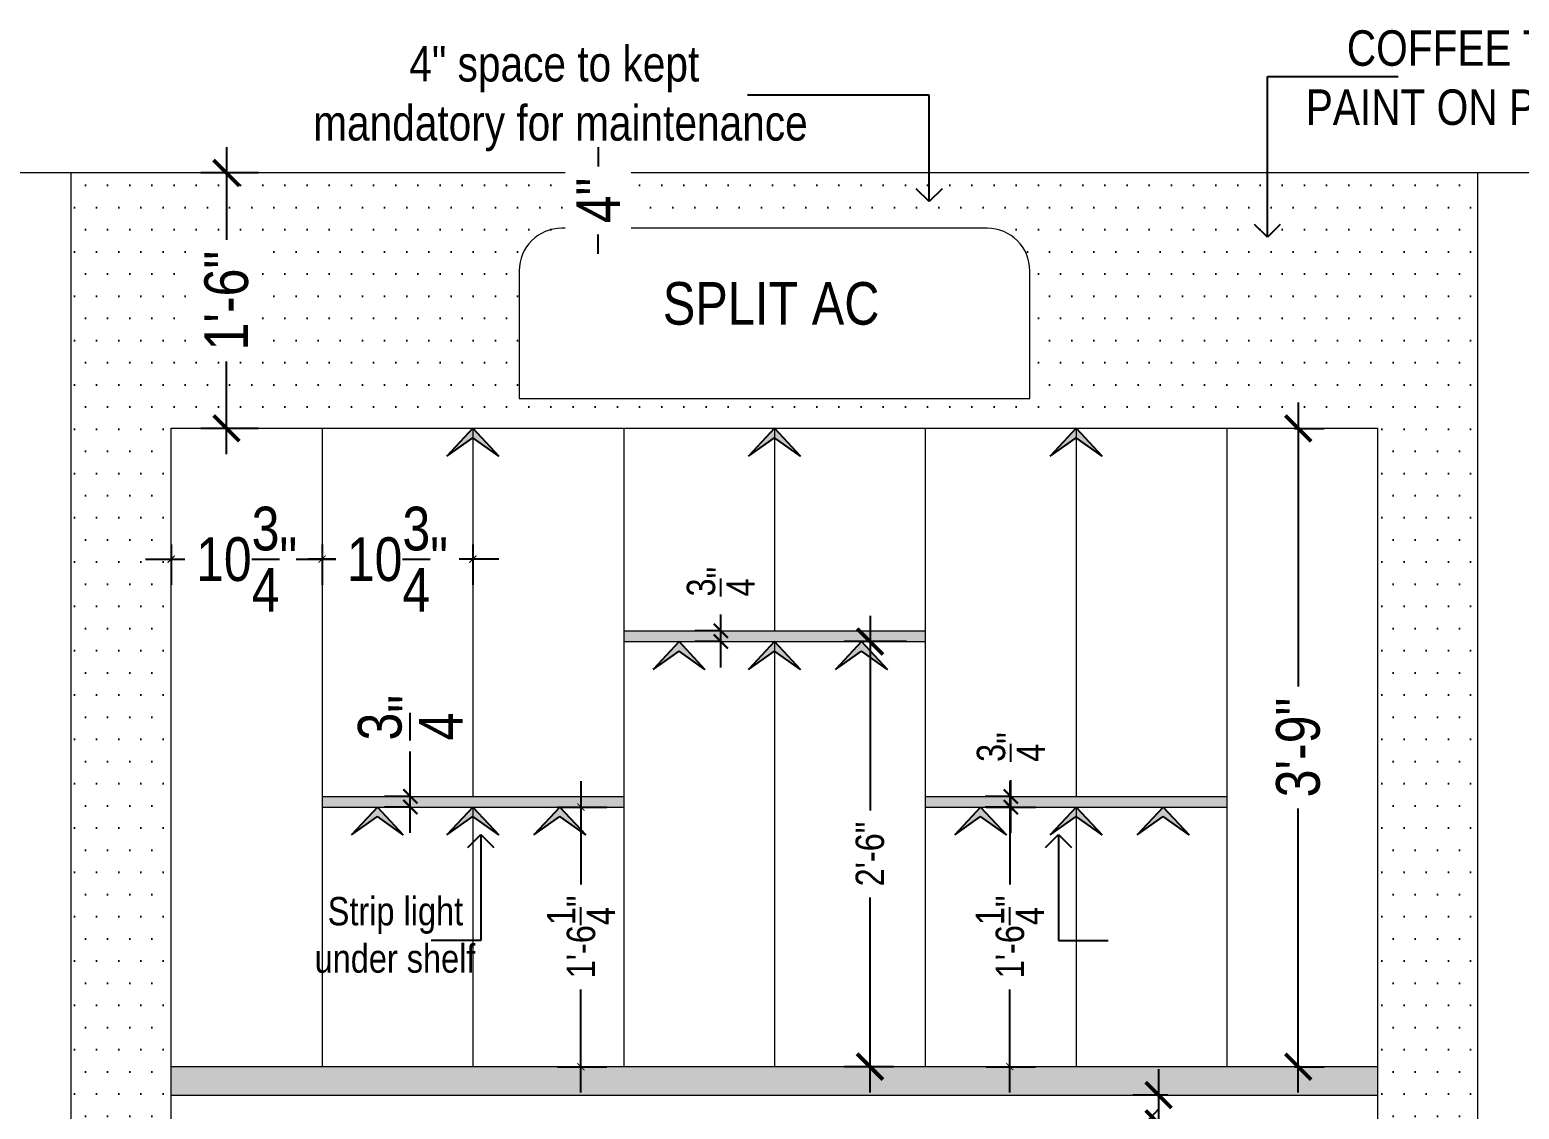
# Model space of a CAD drawing. Header units: inches. Extents: x -109431 to 29005, y -34715 to -1756.
# Drawn here: x -45761.6 to -45656.6, y -11891.3 to -11815.2 of the extents above; entities that cross this region are included whole.
import ezdxf

# ---------------------------------------------------------------- set-up
doc = ezdxf.new("R2010")
doc.units = ezdxf.units.IN
doc.header["$LTSCALE"] = 0.05
doc.header["$MEASUREMENT"] = 0
doc.header["$PDMODE"] = 3
doc.header["$PDSIZE"] = -4
for name, pattern in [('ACAD_ISO03W100', [30, 12, -18]), ('CONTINOUS', [0]), ('DASHED2', [0.375, 0.25, -0.125])]:
    doc.linetypes.add(name, pattern=pattern)
doc.layers.get('Defpoints').update_dxf_attribs({"linetype": 'DASHED2'})
for name, color, linetype in [('Civil Dimension - Text', 7, 'Continuous'), ('Flooring Hatch', 251, 'Continuous'), ('Flooring Layout', 7, 'Continuous'), ('text', 4, 'Continuous')]:
    doc.layers.add(name, color=color, linetype=linetype)
doc.layers.add('FURNITURE', color=1, linetype='Continuous', lineweight=18)
doc.styles.add('4MMOF3-8', font='ARIALN.TTF', dxfattribs={"height": 5.12})
doc.styles.add('9-128OF1-4', font='ARIALN.TTF', dxfattribs={"height": 3.0792})
doc.dimstyles.new('DIM 1-4', dxfattribs={"dimtxt": 3.0792, "dimasz": 1.82, "dimexe": 1.82, "dimexo": 0, "dimgap": 0.09, "dimtad": 0, "dimzin": 0, "dimdsep": 46, "dimlunit": 4, "dimtxsty": '9-128OF1-4', "dimblk": 'ARCHTICK', "dimcen": 1.8125, "dimdle": 1.82, "dimclrd": 8, "dimclre": 8, "dimadec": 0, "dimazin": 0, "dimtfac": 1, "dimtofl": 0, "dimtmove": 0, "dimatfit": 3, "dimldrblk": 'OPEN90', "dimfxl": 1, "dimtolj": 1, "dimtzin": 0, "dimlwd": -1, "dimarcsym": 0})
pattern_1 = [(0, (-542.059, 55.0894), (0.78125, 1.5625), [0, -1.5625])]

# ---------------------------------------------------------------- blocks, each defined once
blk = doc.blocks.new('adwawd')
at = {"layer": 'Flooring Hatch', "ltscale": 50, "true_color": 0xcd6928}
h = blk.add_hatch(color=32, dxfattribs=at)
h.dxf.hatch_style = 1
h.paths.add_polyline_path([(-77941.34, -7094.04), (-77946.01, -7099.05), (-77941.34, -7095.73), (-77936.68, -7099.05)])
at = {"layer": 'Civil Dimension - Text', "color": 2, "ltscale": 50}
for p, q in [((-77941.34, -7094.04), (-77946.01, -7099.05)), ((-77941.34, -7094.04), (-77936.68, -7099.05)), ((-77946.01, -7099.05), (-77941.34, -7095.73)), ((-77936.68, -7099.05), (-77941.34, -7095.73))]:
    blk.add_line(p, q, dxfattribs=at)
blk = doc.blocks.new('_ArchTick')
at = {"color": 0, "const_width": 0.15}
blk.add_lwpolyline([(-0.5, -0.5), (0.5, 0.5)], dxfattribs=at)
blk = doc.blocks.new('*D681')
at = {"layer": 'Civil Dimension - Text', "color": 8, "linetype": 'CONTINOUS', "ltscale": 50, "transparency": 16777216}
for p, q in [((-45682.02, -11888.48), (-45682.02, -11894.12)), ((-45682.02, -11891.3), (-45685.52, -11895.07)), ((-45685.52, -11895.07), (-45685.52, -11895.25))]:
    blk.add_line(p, q, dxfattribs=at)
at = {"layer": 'Civil Dimension - Text', "color": 8, "linetype": 'CONTINOUS', "lineweight": -2, "ltscale": 50, "transparency": 16777216}
for p, q in [((-45681.37, -11890.3), (-45683.84, -11890.3)), ((-45681.37, -11892.3), (-45683.84, -11892.3))]:
    blk.add_line(p, q, dxfattribs=at)
at = {"layer": 'Defpoints', "color": 0, "ltscale": 50, "transparency": 16777216}
for p in [(-45681.37, -11890.3), (-45682.02, -11892.3), (-45681.37, -11892.3)]:
    blk.add_point(p, dxfattribs=at)
at = {"layer": 'Civil Dimension - Text', "color": 8, "ltscale": 50, "transparency": 16777216, "xscale": 1.82, "yscale": 1.82, "zscale": 1.82}
for p, rotation in [((-45682.02, -11890.3), 90), ((-45682.02, -11892.3), 270)]:
    blk.add_blockref('_ArchTick', p, dxfattribs=dict(at, rotation=rotation))
at = {"layer": 'Civil Dimension - Text', "color": 0, "ltscale": 50, "transparency": 16777216, "insert": (-45685.52, -11896.82), "char_height": 3.079, "attachment_point": 5, "rotation": 90, "style": '9-128OF1-4', "bg_fill": 3, "box_fill_scale": 1.25, "bg_fill_color": 256, "bg_fill_true_color": 13158600, "bg_fill_transparency": 0}
blk.add_mtext('\\A1;2"', dxfattribs=at)
blk = doc.blocks.new('_Open90')
at = {"color": 0, "linetype": 'ByBlock', "lineweight": -2}
for p, q in [((0, 0), (-1, 0)), ((-0.5, 0.5), (0, 0)), ((0, 0), (-0.5, -0.5))]:
    blk.add_line(p, q, dxfattribs=at)
blk = doc.blocks.new('*D668')
at = {"layer": 'Defpoints', "color": 0, "ltscale": 50, "transparency": 16777216}
for p in [(-45724.41, -11870), (-45724.41, -11888.3), (-45722.75, -11888.3)]:
    blk.add_point(p, dxfattribs=at)
at = {"layer": 'Flooring Layout', "color": 8, "linetype": 'ACAD_ISO03W100', "ltscale": 50, "transparency": 16777216}
for p, q in [((-45722.75, -11868.18), (-45722.75, -11876.33)), ((-45722.75, -11890.12), (-45722.75, -11881.96))]:
    blk.add_line(p, q, dxfattribs=at)
at = {"layer": 'Flooring Layout', "color": 8, "linetype": 'ACAD_ISO03W100', "lineweight": -2, "ltscale": 50, "transparency": 16777216}
for p, q in [((-45724.41, -11870), (-45720.93, -11870)), ((-45724.41, -11888.3), (-45720.93, -11888.3))]:
    blk.add_line(p, q, dxfattribs=at)
at = {"layer": 'Flooring Layout', "color": 8, "ltscale": 50, "transparency": 16777216, "xscale": 0.5, "yscale": 0.5, "zscale": 0.5}
for p, rotation in [((-45722.75, -11870), 90), ((-45722.75, -11888.3), 270)]:
    blk.add_blockref('_ArchTick', p, dxfattribs=dict(at, rotation=rotation))
at = {"layer": 'Flooring Layout', "color": 0, "ltscale": 50, "transparency": 16777216, "insert": (-45722.75, -11879.15), "char_height": 3.0792, "attachment_point": 5, "rotation": 90, "style": '9-128OF1-4', "bg_fill": 3, "box_fill_scale": 1.25, "bg_fill_color": 256, "bg_fill_true_color": 13158600, "bg_fill_transparency": 0}
blk.add_mtext('\\A1;{\\H0.64952x;1\'-6{\\H1x;\\S1/4;}"}', dxfattribs=at)
blk = doc.blocks.new('*D682')
at = {"layer": 'Defpoints', "color": 0, "ltscale": 50, "transparency": 16777216}
for p in [(-45734.78, -11869.25), (-45734.78, -11869.25), (-45734.78, -11870)]:
    blk.add_point(p, dxfattribs=at)
at = {"layer": 'Flooring Layout', "color": 8, "linetype": 'ACAD_ISO03W100', "ltscale": 50, "transparency": 16777216}
for p, q in [((-45734.78, -11869.25), (-45734.78, -11865.29)), ((-45734.78, -11871.82), (-45734.78, -11869.25))]:
    blk.add_line(p, q, dxfattribs=at)
at = {"layer": 'Flooring Layout', "color": 8, "linetype": 'ACAD_ISO03W100', "lineweight": -2, "ltscale": 50, "transparency": 16777216}
for p, q in [((-45734.78, -11869.25), (-45736.6, -11869.25)), ((-45734.78, -11870), (-45736.6, -11870))]:
    blk.add_line(p, q, dxfattribs=at)
at = {"layer": 'Flooring Layout', "color": 8, "ltscale": 50, "transparency": 16777216}
for p, rotation in [((-45734.78, -11869.25), 90), ((-45734.78, -11870), 270)]:
    blk.add_blockref('_ArchTick', p, dxfattribs=dict(at, rotation=rotation))
at = {"layer": 'Flooring Layout', "color": 0, "ltscale": 50, "transparency": 16777216, "insert": (-45734.78, -11863.7), "char_height": 3.0792, "attachment_point": 5, "rotation": 90, "style": '9-128OF1-4', "bg_fill": 3, "box_fill_scale": 1.25, "bg_fill_color": 256, "bg_fill_true_color": 13158600, "bg_fill_transparency": 0}
blk.add_mtext('\\A1;{\\H1x;\\S3/4;}"', dxfattribs=at)
blk = doc.blocks.new('*D669')
at = {"layer": 'Defpoints', "color": 0, "ltscale": 50, "transparency": 16777216}
for p in [(-45692.44, -11869.25), (-45692.44, -11869.25), (-45692.44, -11870)]:
    blk.add_point(p, dxfattribs=at)
at = {"layer": 'Flooring Layout', "color": 8, "linetype": 'ACAD_ISO03W100', "ltscale": 50, "transparency": 16777216}
for p, q in [((-45692.44, -11869.25), (-45692.44, -11866.84)), ((-45692.44, -11871.82), (-45692.44, -11869.25))]:
    blk.add_line(p, q, dxfattribs=at)
at = {"layer": 'Flooring Layout', "color": 8, "linetype": 'ACAD_ISO03W100', "lineweight": -2, "ltscale": 50, "transparency": 16777216}
for p, q in [((-45692.44, -11869.25), (-45694.26, -11869.25)), ((-45692.44, -11870), (-45694.26, -11870))]:
    blk.add_line(p, q, dxfattribs=at)
at = {"layer": 'Flooring Layout', "color": 8, "ltscale": 50, "transparency": 16777216}
for p, rotation in [((-45692.44, -11869.25), 90), ((-45692.44, -11870), 270)]:
    blk.add_blockref('_ArchTick', p, dxfattribs=dict(at, rotation=rotation))
at = {"layer": 'Flooring Layout', "color": 0, "ltscale": 50, "transparency": 16777216, "insert": (-45692.44, -11865.77), "char_height": 3.0792, "attachment_point": 5, "rotation": 90, "style": '9-128OF1-4', "bg_fill": 3, "box_fill_scale": 1.25, "bg_fill_color": 256, "bg_fill_true_color": 13158600, "bg_fill_transparency": 0}
blk.add_mtext('\\A1;{\\H0.64952x;{\\H1x;\\S3/4;}"}', dxfattribs=at)
blk = doc.blocks.new('*D683')
at = {"layer": 'Defpoints', "color": 0, "ltscale": 50, "transparency": 16777216}
for p in [(-45751.64, -11851.5), (-45741, -11851.5), (-45751.64, -11852.52)]:
    blk.add_point(p, dxfattribs=at)
at = {"layer": 'Flooring Layout', "color": 8, "linetype": 'ACAD_ISO03W100', "lineweight": -2, "ltscale": 50, "transparency": 16777216}
for p, q in [((-45751.64, -11851.5), (-45751.64, -11854.34)), ((-45741, -11851.5), (-45741, -11854.34))]:
    blk.add_line(p, q, dxfattribs=at)
at = {"layer": 'Flooring Layout', "color": 8, "linetype": 'ACAD_ISO03W100', "ltscale": 50, "transparency": 16777216}
for p, q in [((-45753.46, -11852.52), (-45749.69, -11852.52)), ((-45739.18, -11852.52), (-45742.95, -11852.52))]:
    blk.add_line(p, q, dxfattribs=at)
at = {"layer": 'Flooring Layout', "color": 8, "ltscale": 50, "transparency": 16777216, "xscale": 0.5, "yscale": 0.5, "zscale": 0.5, "rotation": 180}
blk.add_blockref('_ArchTick', (-45751.64, -11852.52), dxfattribs=at)
at = {"layer": 'Flooring Layout', "color": 8, "ltscale": 50, "transparency": 16777216, "xscale": 0.5, "yscale": 0.5, "zscale": 0.5}
blk.add_blockref('_ArchTick', (-45741, -11852.52), dxfattribs=at)
at = {"layer": 'Flooring Layout', "color": 0, "ltscale": 50, "transparency": 16777216, "insert": (-45746.32, -11852.52), "char_height": 3.0792, "attachment_point": 5, "style": '9-128OF1-4', "bg_fill": 3, "box_fill_scale": 1.25, "bg_fill_color": 256, "bg_fill_true_color": 13158600, "bg_fill_transparency": 0}
blk.add_mtext('\\A1;10{\\H1x;\\S3/4;}"', dxfattribs=at)
blk = doc.blocks.new('*D670')
at = {"layer": 'Defpoints', "color": 0, "ltscale": 50, "transparency": 16777216}
for p in [(-45741, -11851.5), (-45730.37, -11851.5), (-45741, -11852.52)]:
    blk.add_point(p, dxfattribs=at)
at = {"layer": 'Flooring Layout', "color": 8, "linetype": 'ACAD_ISO03W100', "lineweight": -2, "ltscale": 50, "transparency": 16777216}
for p, q in [((-45741, -11851.5), (-45741, -11854.34)), ((-45730.37, -11851.5), (-45730.37, -11854.34))]:
    blk.add_line(p, q, dxfattribs=at)
at = {"layer": 'Flooring Layout', "color": 8, "linetype": 'ACAD_ISO03W100', "ltscale": 50, "transparency": 16777216}
for p, q in [((-45742.82, -11852.52), (-45739.05, -11852.52)), ((-45728.55, -11852.52), (-45732.32, -11852.52))]:
    blk.add_line(p, q, dxfattribs=at)
at = {"layer": 'Flooring Layout', "color": 8, "ltscale": 50, "transparency": 16777216, "xscale": 0.5, "yscale": 0.5, "zscale": 0.5, "rotation": 180}
blk.add_blockref('_ArchTick', (-45741, -11852.52), dxfattribs=at)
at = {"layer": 'Flooring Layout', "color": 8, "ltscale": 50, "transparency": 16777216, "xscale": 0.5, "yscale": 0.5, "zscale": 0.5}
blk.add_blockref('_ArchTick', (-45730.37, -11852.52), dxfattribs=at)
at = {"layer": 'Flooring Layout', "color": 0, "ltscale": 50, "transparency": 16777216, "insert": (-45735.69, -11852.52), "char_height": 3.0792, "attachment_point": 5, "style": '9-128OF1-4', "bg_fill": 3, "box_fill_scale": 1.25, "bg_fill_color": 256, "bg_fill_true_color": 13158600, "bg_fill_transparency": 0}
blk.add_mtext('\\A1;10{\\H1x;\\S3/4;}"', dxfattribs=at)
blk = doc.blocks.new('*D671')
at = {"layer": 'Defpoints', "color": 0, "ltscale": 50, "transparency": 16777216}
for p in [(-45699.79, -11858.33), (-45702.37, -11888.3), (-45700.7, -11888.3)]:
    blk.add_point(p, dxfattribs=at)
at = {"layer": 'Flooring Layout', "color": 8, "linetype": 'ACAD_ISO03W100', "ltscale": 50, "transparency": 16777216}
for p, q in [((-45702.37, -11856.51), (-45702.37, -11871.03)), ((-45702.37, -11890.12), (-45702.37, -11875.6))]:
    blk.add_line(p, q, dxfattribs=at)
at = {"layer": 'Flooring Layout', "color": 8, "linetype": 'ACAD_ISO03W100', "lineweight": -2, "ltscale": 50, "transparency": 16777216}
for p, q in [((-45699.79, -11858.33), (-45704.19, -11858.33)), ((-45700.7, -11888.3), (-45704.19, -11888.3))]:
    blk.add_line(p, q, dxfattribs=at)
at = {"layer": 'Flooring Layout', "color": 8, "ltscale": 50, "transparency": 16777216, "xscale": 1.82, "yscale": 1.82, "zscale": 1.82}
for p, rotation in [((-45702.37, -11858.33), 90), ((-45702.37, -11888.3), 270)]:
    blk.add_blockref('_ArchTick', p, dxfattribs=dict(at, rotation=rotation))
at = {"layer": 'Flooring Layout', "color": 0, "ltscale": 50, "transparency": 16777216, "insert": (-45702.37, -11873.31), "char_height": 3.0792, "attachment_point": 5, "rotation": 90, "style": '9-128OF1-4', "bg_fill": 3, "box_fill_scale": 1.25, "bg_fill_color": 256, "bg_fill_true_color": 13158600, "bg_fill_transparency": 0}
blk.add_mtext('\\A1;{\\H0.64952x;2\'-6"}', dxfattribs=at)
blk = doc.blocks.new('*D672')
at = {"layer": 'Defpoints', "color": 0, "ltscale": 50, "transparency": 16777216}
for p in [(-45712.89, -11857.58), (-45712.89, -11857.58), (-45712.89, -11858.33)]:
    blk.add_point(p, dxfattribs=at)
at = {"layer": 'Flooring Layout', "color": 8, "linetype": 'ACAD_ISO03W100', "ltscale": 50, "transparency": 16777216}
for p, q in [((-45712.89, -11857.58), (-45712.89, -11855.18)), ((-45712.89, -11860.15), (-45712.89, -11857.58))]:
    blk.add_line(p, q, dxfattribs=at)
at = {"layer": 'Flooring Layout', "color": 8, "linetype": 'ACAD_ISO03W100', "lineweight": -2, "ltscale": 50, "transparency": 16777216}
for p, q in [((-45712.89, -11857.58), (-45714.71, -11857.58)), ((-45712.89, -11858.33), (-45714.71, -11858.33))]:
    blk.add_line(p, q, dxfattribs=at)
at = {"layer": 'Flooring Layout', "color": 8, "ltscale": 50, "transparency": 16777216}
for p, rotation in [((-45712.89, -11857.58), 90), ((-45712.89, -11858.33), 270)]:
    blk.add_blockref('_ArchTick', p, dxfattribs=dict(at, rotation=rotation))
at = {"layer": 'Flooring Layout', "color": 0, "ltscale": 50, "transparency": 16777216, "insert": (-45712.89, -11854.11), "char_height": 3.0792, "attachment_point": 5, "rotation": 90, "style": '9-128OF1-4', "bg_fill": 3, "box_fill_scale": 1.25, "bg_fill_color": 256, "bg_fill_true_color": 13158600, "bg_fill_transparency": 0}
blk.add_mtext('\\A1;{\\H0.64952x;{\\H1x;\\S3/4;}"}', dxfattribs=at)
blk = doc.blocks.new('*D691')
at = {"layer": 'Flooring Layout', "color": 8, "linetype": 'ACAD_ISO03W100', "ltscale": 50, "transparency": 16777216}
for p, q in [((-45721.53, -11823.48), (-45721.53, -11825.65)), ((-45721.53, -11831.01), (-45721.53, -11828.84))]:
    blk.add_line(p, q, dxfattribs=at)
at = {"layer": 'Flooring Layout', "color": 8, "linetype": 'ACAD_ISO03W100', "lineweight": -2, "ltscale": 50, "transparency": 16777216}
for p, q in [((-45720.81, -11825.3), (-45723.35, -11825.3)), ((-45720.81, -11829.19), (-45723.35, -11829.19))]:
    blk.add_line(p, q, dxfattribs=at)
at = {"layer": 'Flooring Layout', "color": 8, "ltscale": 50, "transparency": 16777216, "xscale": 0.5, "yscale": 0.5, "zscale": 0.5}
for p, rotation in [((-45721.53, -11825.3), 90), ((-45721.53, -11829.19), 270)]:
    blk.add_blockref('_ArchTick', p, dxfattribs=dict(at, rotation=rotation))
at = {"layer": 'Flooring Layout', "color": 0, "ltscale": 50, "transparency": 16777216, "insert": (-45721.53, -11827.24), "char_height": 3.079, "attachment_point": 5, "rotation": 90, "style": '9-128OF1-4', "bg_fill": 3, "box_fill_scale": 1.25, "bg_fill_color": 256, "bg_fill_true_color": 13158600, "bg_fill_transparency": 0}
blk.add_mtext('\\A1;4"', dxfattribs=at)
at = {"layer": 'Defpoints', "color": 0, "ltscale": 50, "transparency": 16777216}
for p in [(-45720.81, -11825.3), (-45721.53, -11829.19), (-45720.81, -11829.19)]:
    blk.add_point(p, dxfattribs=at)
blk = doc.blocks.new('*D738')
at = {"layer": 'Defpoints', "color": 0, "ltscale": 50, "transparency": 16777216}
for p in [(-45747.74, -11825.3), (-45745.49, -11825.3), (-45745.49, -11843.3)]:
    blk.add_point(p, dxfattribs=at)
at = {"layer": 'Flooring Layout', "color": 8, "linetype": 'ACAD_ISO03W100', "ltscale": 50, "transparency": 16777216}
for p, q in [((-45747.74, -11823.48), (-45747.74, -11830.96)), ((-45747.74, -11845.12), (-45747.74, -11837.63))]:
    blk.add_line(p, q, dxfattribs=at)
at = {"layer": 'Flooring Layout', "color": 8, "linetype": 'ACAD_ISO03W100', "lineweight": -2, "ltscale": 50, "transparency": 16777216}
for p, q in [((-45745.49, -11825.3), (-45749.56, -11825.3)), ((-45745.49, -11843.3), (-45749.56, -11843.3))]:
    blk.add_line(p, q, dxfattribs=at)
at = {"layer": 'Flooring Layout', "color": 8, "ltscale": 50, "transparency": 16777216, "xscale": 1.82, "yscale": 1.82, "zscale": 1.82}
for p, rotation in [((-45747.74, -11825.3), 90), ((-45747.74, -11843.3), 270)]:
    blk.add_blockref('_ArchTick', p, dxfattribs=dict(at, rotation=rotation))
at = {"layer": 'Flooring Layout', "color": 0, "ltscale": 50, "transparency": 16777216, "insert": (-45747.74, -11834.3), "char_height": 3.079, "attachment_point": 5, "rotation": 90, "style": '9-128OF1-4', "bg_fill": 3, "box_fill_scale": 1.25, "bg_fill_color": 256, "bg_fill_true_color": 13158600, "bg_fill_transparency": 0}
blk.add_mtext('\\A1;1\'-6"', dxfattribs=at)
blk = doc.blocks.new('*D901')
at = {"layer": 'Defpoints', "color": 0, "ltscale": 50, "transparency": 16777216}
for p in [(-45694.17, -11870), (-45694.17, -11888.3), (-45692.51, -11888.3)]:
    blk.add_point(p, dxfattribs=at)
at = {"layer": 'Flooring Layout', "color": 8, "linetype": 'ACAD_ISO03W100', "ltscale": 50, "transparency": 16777216}
for p, q in [((-45692.51, -11868.18), (-45692.51, -11876.33)), ((-45692.51, -11890.12), (-45692.51, -11881.96))]:
    blk.add_line(p, q, dxfattribs=at)
at = {"layer": 'Flooring Layout', "color": 8, "linetype": 'ACAD_ISO03W100', "lineweight": -2, "ltscale": 50, "transparency": 16777216}
for p, q in [((-45694.17, -11870), (-45690.69, -11870)), ((-45694.17, -11888.3), (-45690.69, -11888.3))]:
    blk.add_line(p, q, dxfattribs=at)
at = {"layer": 'Flooring Layout', "color": 8, "ltscale": 50, "transparency": 16777216, "xscale": 0.5, "yscale": 0.5, "zscale": 0.5}
for p, rotation in [((-45692.51, -11870), 90), ((-45692.51, -11888.3), 270)]:
    blk.add_blockref('_ArchTick', p, dxfattribs=dict(at, rotation=rotation))
at = {"layer": 'Flooring Layout', "color": 0, "ltscale": 50, "transparency": 16777216, "insert": (-45692.51, -11879.15), "char_height": 3.0792, "attachment_point": 5, "rotation": 90, "style": '9-128OF1-4', "bg_fill": 3, "box_fill_scale": 1.25, "bg_fill_color": 256, "bg_fill_true_color": 13158600, "bg_fill_transparency": 0}
blk.add_mtext('\\A1;{\\H0.64952x;1\'-6{\\H1x;\\S1/4;}"}', dxfattribs=at)
blk = doc.blocks.new('*D940')
at = {"layer": 'Defpoints', "color": 0, "ltscale": 50, "transparency": 16777216}
for p in [(-45672.44, -11843.3), (-45672.44, -11888.3), (-45672.18, -11888.3)]:
    blk.add_point(p, dxfattribs=at)
at = {"layer": 'Flooring Layout', "color": 8, "linetype": 'ACAD_ISO03W100', "ltscale": 50, "transparency": 16777216}
for p, q in [((-45672.18, -11841.48), (-45672.18, -11862.35)), ((-45672.18, -11890.12), (-45672.18, -11869.24))]:
    blk.add_line(p, q, dxfattribs=at)
at = {"layer": 'Flooring Layout', "color": 8, "linetype": 'ACAD_ISO03W100', "lineweight": -2, "ltscale": 50, "transparency": 16777216}
for p, q in [((-45672.44, -11843.3), (-45670.36, -11843.3)), ((-45672.44, -11888.3), (-45670.36, -11888.3))]:
    blk.add_line(p, q, dxfattribs=at)
at = {"layer": 'Flooring Layout', "color": 8, "ltscale": 50, "transparency": 16777216, "xscale": 1.82, "yscale": 1.82, "zscale": 1.82}
for p, rotation in [((-45672.18, -11843.3), 90), ((-45672.18, -11888.3), 270)]:
    blk.add_blockref('_ArchTick', p, dxfattribs=dict(at, rotation=rotation))
at = {"layer": 'Flooring Layout', "color": 0, "ltscale": 50, "transparency": 16777216, "insert": (-45672.18, -11865.8), "char_height": 3.079, "attachment_point": 5, "rotation": 90, "style": '9-128OF1-4', "bg_fill": 3, "box_fill_scale": 1.25, "bg_fill_color": 256, "bg_fill_true_color": 13158600, "bg_fill_transparency": 0}
blk.add_mtext('\\A1;3\'-9"', dxfattribs=at)

msp = doc.modelspace()

# ---------------------------------------------------------------- hatches: boundary and pattern name
at = {"layer": 'Flooring Layout', "ltscale": 50}
h = msp.add_hatch(dxfattribs=at)
h.set_pattern_fill('DOTS', color=256, scale=25)
h.set_pattern_definition(pattern_1)
h.paths.add_polyline_path([(-45751.63777, -11825.29524), (-45758.6817, -11825.29524), (-45758.6817, -11924.29524), (-45751.63777, -11924.29524), (-45751.63777, -11888.29524), (-45751.63777, -11852.29524)])
h = msp.add_hatch(dxfattribs=at)
h.set_pattern_fill('DOTS', color=256, scale=25)
h.set_pattern_definition(pattern_1)
h.paths.add_polyline_path([(-45666.569, -11843.29524), (-45666.569, -11825.29524), (-45751.63777, -11825.29524), (-45751.63777, -11843.29524)])
edge = h.paths.add_edge_path(flags=16)
edge.add_arc((-45724.1296, -11832.16813), 2.9739, 89.4949361, 180.5050639, ccw=False)
edge.add_line((-45724.10339, -11829.19434), (-45694.10339, -11829.19434))
edge.add_arc((-45694.10339, -11832.19434), 3, 0, 90, ccw=False)
edge.add_line((-45691.10339, -11832.19434), (-45691.10339, -11841.19434))
edge.add_line((-45691.10339, -11841.19434), (-45727.10339, -11841.19434))
edge.add_line((-45727.10339, -11841.19434), (-45727.10339, -11832.19434))
h.paths.add_polyline_path([(-45717.2079, -11836.1464), (-45701.38525, -11836.1464), (-45701.38525, -11829.90083), (-45717.2079, -11829.90083)], flags=0)
h = msp.add_hatch(dxfattribs=at)
h.set_pattern_fill('DOTS', color=256, scale=25)
h.set_pattern_definition(pattern_1)
h.paths.add_polyline_path([(-45659.52508, -11825.29524), (-45666.569, -11825.29524), (-45666.569, -11852.29524), (-45666.569, -11888.29524), (-45666.569, -11924.29524), (-45659.52508, -11924.29524)])
at = {"layer": 'Flooring Layout', "ltscale": 50, "true_color": 0xe5e878}
h = msp.add_hatch(color=61, dxfattribs=at)
h.dxf.hatch_style = 1
h.paths.add_polyline_path([(-45698.46975, -11857.58435), (-45719.73684, -11857.58435), (-45719.73684, -11858.33435), (-45698.46975, -11858.33435)])
h = msp.add_hatch(color=61, dxfattribs=at)
h.dxf.hatch_style = 1
h.paths.add_polyline_path([(-45741.00413, -11869.2454), (-45741.00413, -11869.9954), (-45719.73684, -11869.9954), (-45719.73684, -11869.2454)])
h = msp.add_hatch(color=61, dxfattribs=at)
h.dxf.hatch_style = 1
h.paths.add_polyline_path([(-45698.46975, -11869.2454), (-45698.46975, -11869.9954), (-45677.20246, -11869.9954), (-45677.20246, -11869.2454)])
at = {"layer": 'FURNITURE', "ltscale": 50, "true_color": 0x636466}
h = msp.add_hatch(color=251, dxfattribs=at)
h.dxf.hatch_style = 1
h.paths.add_polyline_path([(-45666.569, -11890.29524), (-45666.569, -11888.29524), (-45751.63777, -11888.29524), (-45751.63777, -11890.29524)])

# ---------------------------------------------------------------- linework, layer by layer
at = {"layer": 'FURNITURE', "ltscale": 50}
for p, q in [((-45595.52594, -11825.29524), (-45822.68084, -11825.29524)), ((-45758.6817, -11924.29524), (-45758.6817, -11825.29524)), ((-45659.52508, -11924.29524), (-45659.52508, -11825.29524)), ((-45751.63777, -11888.29524), (-45751.63777, -11843.29524)), ((-45751.63777, -11843.29524), (-45666.569, -11843.29524)), ((-45741.00413, -11843.29524), (-45741.00413, -11888.29524)), ((-45730.37049, -11843.29524), (-45730.37049, -11869.2454)), ((-45719.73684, -11843.29524), (-45719.73684, -11888.29524)), ((-45709.10339, -11843.29524), (-45709.10339, -11857.58435)), ((-45698.46975, -11843.29524), (-45698.46975, -11888.29524)), ((-45687.8361, -11843.29524), (-45687.8361, -11869.2454)), ((-45677.20246, -11843.29524), (-45677.20246, -11888.29524)), ((-45666.569, -11888.29524), (-45666.569, -11843.29524)), ((-45719.73684, -11857.58435), (-45698.46975, -11857.58435)), ((-45719.73684, -11858.33435), (-45698.46975, -11858.33435)), ((-45709.10329, -11858.33435), (-45709.10339, -11888.29524)), ((-45741.00413, -11869.2454), (-45719.73703, -11869.2454)), ((-45698.46975, -11869.2454), (-45677.20265, -11869.2454)), ((-45741.00413, -11869.9954), (-45719.73703, -11869.9954)), ((-45730.37049, -11869.9954), (-45730.37049, -11888.29524)), ((-45698.46975, -11869.9954), (-45677.20265, -11869.9954)), ((-45687.8361, -11869.9954), (-45687.8361, -11888.29524)), ((-45751.63777, -11924.29524), (-45751.63777, -11888.29524)), ((-45751.63777, -11888.29524), (-45666.569, -11888.29524)), ((-45666.569, -11924.29524), (-45666.569, -11888.29524)), ((-45751.63777, -11890.29524), (-45666.569, -11890.29524))]:
    msp.add_line(p, q, dxfattribs=at)
msp.add_lwpolyline([(-45727.10339, -11841.19434), (-45691.10339, -11841.19434), (-45691.10339, -11832.19434, 0.414213562), (-45694.10339, -11829.19434), (-45724.10339, -11829.19434, 0.414213562), (-45727.10339, -11832.19434)], format="xyb", close=True, dxfattribs=at)

# ---------------------------------------------------------------- block references
at = {"layer": 'Civil Dimension - Text', "xscale": -0.3918184986101589, "yscale": 0.3918184986101589, "zscale": 0.3918184986101589}
for p in [(-76269.23072, -9063.72026), (-76247.96362, -9063.72026), (-76226.69634, -9063.72026), (-76254.6953, -9078.75937), (-76247.96353, -9078.75937), (-76241.83244, -9078.75937), (-76275.96259, -9090.42042), (-76269.23082, -9090.42042), (-76263.09973, -9090.42042), (-76233.42802, -9090.42042), (-76226.69624, -9090.42042), (-76220.56515, -9090.42042)]:
    msp.add_blockref('adwawd', p, dxfattribs=at)

# ---------------------------------------------------------------- texts
at = {"layer": 'text', "ltscale": 50, "width": 105.1209635, "attachment_point": 4, "style": '4MMOF3-8'}
for s, insert, char_height in [('\\pi39.81833;{\\C32;\\c2648525;COFFEE TEXTURE \\P\\pi36.92184;PAINT ON PLY BOXING}', (-45708.56847, -11818.59519), 2.5), ('{\\C32;\\c2648525;SPLIT AC}', (-45716.97958, -11834.51339), 3), ('\\pi47.84356;{\\C32;\\c2648525;Strip light \\P\\pi46.92133;under shelf}', (-45788.4482, -11879.01767), 2)]:
    msp.add_mtext(s, dxfattribs=dict(at, insert=insert, char_height=char_height))

# ---------------------------------------------------------------- leaders
at = {"layer": 'Flooring Layout', "ltscale": 50}
for points in [[(-45674.35541, -11829.82999), (-45674.35541, -11818.49987), (-45665.12458, -11818.49987)], [(-45698.20299, -11827.32072), (-45698.20299, -11819.80611), (-45710.99854, -11819.80611)]]:
    msp.add_leader(points, dimstyle='DIM 1-4', override={"dimgap": 0.09, "dimtad": 0, "dimfxl": 0.1875, "dimtfill": 1, "dimarcsym": 1}, dxfattribs=at)

# ---------------------------------------------------------------- next in the draw order: dimensions: what is measured, and where the dimension line sits
at = {"layer": 'Civil Dimension - Text', "ltscale": 50}
dim = msp.add_linear_dim(base=(-45682.02114, -11892.29524), p1=(-45681.37414, -11890.29524), p2=(-45681.37414, -11892.29524), angle=90, dimstyle='DIM 1-4', override={"dimtmove": 1, "dimfxl": 0.1875, "dimtfill": 1, "dimarcsym": 1}, dxfattribs=at)
dim.commit()
dim.dimension.update_dxf_attribs({"geometry": '*D681', "text_midpoint": (-45685.52204, -11895.34346), "dimtype": 160})
at = {"layer": 'Flooring Layout', "ltscale": 50}
for base, p1, p2, override, picture, middle in [((-45747.7404, -11825.29524), (-45745.49206, -11843.29524), (-45745.49206, -11825.29524), {"dimfxl": 0.1875, "dimtfill": 1, "dimarcsym": 1}, '*D738', (-45747.7404, -11834.29524)), ((-45721.53197, -11829.19434), (-45720.80648, -11825.29524), (-45720.80648, -11829.19434), {"dimasz": 0.5, "dimfxl": 0.1875, "dimtfill": 1, "dimarcsym": 1}, '*D691', (-45721.53197, -11827.24479)), ((-45672.1756, -11888.29524), (-45672.43531, -11843.29524), (-45672.43531, -11888.29524), {"dimfxl": 0.1875, "dimtfill": 1, "dimarcsym": 1}, '*D940', (-45672.1756, -11865.79524))]:
    dim = msp.add_linear_dim(base=base, p1=p1, p2=p2, angle=90, dimstyle='DIM 1-4', override=override, dxfattribs=at)
    dim.commit()
    dim.dimension.update_dxf_attribs({"geometry": picture, "text_midpoint": middle})
dim = msp.add_linear_dim(base=(-45751.63777, -11852.51707), p1=(-45741.00413, -11851.50405), p2=(-45751.63777, -11851.50405), dimstyle='DIM 1-4', override={"dimasz": 0.5, "dimfxl": 0.1875, "dimtfill": 1, "dimarcsym": 1}, dxfattribs=at)
dim.commit()
dim.dimension.update_dxf_attribs({"geometry": '*D683', "text_midpoint": (-45746.32095, -11852.51707)})
for base, p1, p2, picture, middle in [((-45712.88515, -11857.58435), (-45712.88515, -11858.33435), (-45712.88515, -11857.58435), '*D672', (-45712.88515, -11854.10982)), ((-45692.44395, -11869.2454), (-45692.44395, -11869.9954), (-45692.44395, -11869.2454), '*D669', (-45692.44395, -11865.77087))]:
    dim = msp.add_linear_dim(base=base, p1=p1, p2=p2, angle=90, text='{\\H0.64952x;<>}', dimstyle='DIM 1-4', override={"dimasz": 1, "dimfxl": 0.1875, "dimtfill": 1, "dimarcsym": 1}, dxfattribs=at)
    dim.commit()
    dim.dimension.update_dxf_attribs({"geometry": picture, "text_midpoint": middle, "dimtype": 160})
for base, p1, p2, override, picture, middle in [((-45702.36605, -11888.29524), (-45699.78699, -11858.33435), (-45700.70371, -11888.29524), {"dimfxl": 0.1875, "dimtfill": 1, "dimarcsym": 1}, '*D671', (-45702.36605, -11873.3148)), ((-45722.749, -11888.29524), (-45724.41152, -11869.9954), (-45724.41133, -11888.29524), {"dimasz": 0.5, "dimfxl": 0.1875, "dimtfill": 1, "dimarcsym": 1}, '*D668', (-45722.749, -11879.14532))]:
    dim = msp.add_linear_dim(base=base, p1=p1, p2=p2, angle=90, text='{\\H0.64952x;<>}', dimstyle='DIM 1-4', override=override, dxfattribs=at)
    dim.commit()
    dim.dimension.update_dxf_attribs({"geometry": picture, "text_midpoint": middle})
dim = msp.add_linear_dim(base=(-45734.78199, -11869.2454), p1=(-45734.78199, -11869.9954), p2=(-45734.78199, -11869.2454), angle=90, dimstyle='DIM 1-4', override={"dimasz": 1, "dimfxl": 0.1875, "dimtfill": 1, "dimarcsym": 1}, dxfattribs=at)
dim.commit()
dim.dimension.update_dxf_attribs({"geometry": '*D682', "text_midpoint": (-45734.78199, -11863.69976), "dimtype": 160})

# ---------------------------------------------------------------- next in the draw order: texts
at = {"layer": 'text', "ltscale": 50, "insert": (-45777.2138, -11820.05991), "char_height": 2.5, "width": 105.1209635, "attachment_point": 4, "style": '4MMOF3-8'}
msp.add_mtext('\\pi42.36266;{\\C32;\\c2648525;4" space to kept\\P\\pi34.79104; mandatory for maintenance}', dxfattribs=at)

# ---------------------------------------------------------------- next in the draw order: dimensions: what is measured, and where the dimension line sits
at = {"layer": 'Flooring Layout', "ltscale": 50}
dim = msp.add_linear_dim(base=(-45741.00413, -11852.51707), p1=(-45730.37049, -11851.50405), p2=(-45741.00413, -11851.50405), dimstyle='DIM 1-4', override={"dimasz": 0.5, "dimfxl": 0.1875, "dimtfill": 1, "dimarcsym": 1}, dxfattribs=at)
dim.commit()
dim.dimension.update_dxf_attribs({"geometry": '*D670', "text_midpoint": (-45735.68731, -11852.51707)})

# ---------------------------------------------------------------- next in the draw order: leaders
for points in [[(-45729.8071, -11871.92614), (-45729.8071, -11879.39442), (-45733.31093, -11879.39442)], [(-45689.08154, -11871.92614), (-45689.08154, -11879.39442), (-45685.57771, -11879.39442)]]:
    msp.add_leader(points, dimstyle='DIM 1-4', override={"dimgap": 0.09, "dimtad": 0, "dimfxl": 0.1875, "dimtfill": 1, "dimarcsym": 1}, dxfattribs=at)

# ---------------------------------------------------------------- next in the draw order: dimensions: what is measured, and where the dimension line sits
dim = msp.add_linear_dim(base=(-45692.50703, -11888.29524), p1=(-45694.16955, -11869.9954), p2=(-45694.16936, -11888.29524), angle=90, text='{\\H0.64952x;<>}', dimstyle='DIM 1-4', override={"dimasz": 0.5, "dimfxl": 0.1875, "dimtfill": 1, "dimarcsym": 1}, dxfattribs=at)
dim.commit()
dim.dimension.update_dxf_attribs({"geometry": '*D901', "text_midpoint": (-45692.50703, -11879.14532)})

doc.saveas('drawing.dxf')
